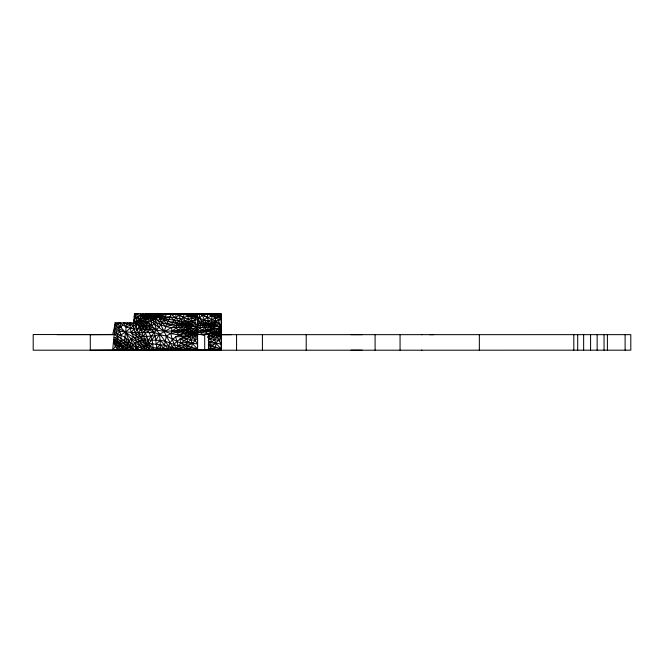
<?xml version="1.0" encoding="UTF-8"?>
<svg xmlns="http://www.w3.org/2000/svg" width="664" height="664" viewBox="0 0 664 664"><rect width="100%" height="100%" fill="white"/><g stroke="black" fill="none" stroke-linecap="round" stroke-linejoin="round"><path stroke-width="1" d="M146.263 313.781L146.263 314.678C152.878 321.484 162.016 326.655 171.519 327.543L172.051 330.996C179.479 325.509 188.335 321.119 197.415 319.616L195.98 316.869L192.834 315.143L192.834 313.823L195.98 313.856L197.424 316.869L187.97 319.351L182.293 322.355L180.815 323.8L171.519 327.543L159.451 334.365L155.052 335.893L137.216 336.897L130.833 338.366L128.135 343.529L126.948 348.293L123.288 350.061L126.193 327.186L133.92 322.87C144.619 327.053 154.579 334.274 166.365 336.001L170.855 333.469L172.051 330.996L186.999 328.929L190.012 329.46L197.407 337.951C192.626 345.429 184.102 346.674 176.707 350.094L171.503 348.998L153.102 347.654L139.647 340.922L118.043 327.925L115.063 325.194L115.071 322.837L133.92 322.87L135.879 322.164C141.93 315.682 152.313 315.541 160.389 317.633C170.764 320.496 183.53 319.658 191.415 328.074L194.535 328.547L197.407 333.942L183.754 333.444L172.051 330.996L164.24 331.319L151.774 329.46L133.738 328.912L126.193 327.186L119.844 322.853L118.101 324.198L115.063 325.194L112.672 350.053L90.287 350.194L90.287 334.54L112.689 334.473L115.063 324.389M134.991 313.773L134.991 314.744L145.731 323.152L154.455 332.506L155.052 335.893L147.441 345.18L144.412 347.28L139.208 350.069L134.643 342.989L118.101 324.198L118.101 322.845M135.937 314.421L137.838 313.773L138.959 322.331C146.503 329.942 147.109 341.346 152.156 350.077L153.102 347.654C152.463 334.689 145.092 323.285 134.294 316.429L134.427 313.773L197.615 313.806L197.565 350.111L197.424 313.831M152.156 350.077L148.935 348.525L146.287 346.185L142.063 344.334L137.398 346.616L133.896 350.069C126.641 347.305 122.126 339.52 114.208 337.802C126.965 334.307 134.319 321.177 147.856 319.218C153.965 317.168 160.505 316.587 166.373 313.806C175.172 314.487 184.318 312.429 192.834 315.143C185.497 315.666 172.69 321.044 177.695 330.373L181.139 331.236L186.601 335.295L189.721 336.648L192.203 343.155L197.399 348.774L191.838 347.421L185.513 348.583L181.828 350.094L164.564 345.247L152.504 343.869L149.607 346.185L148.935 348.525L147.059 350.077C140.635 343.263 134.8 335.129 133.09 325.75L134.51 319.484C137.357 315.998 141.93 314.786 146.263 314.678L156.156 318.239L160.713 324.671L166.365 336.001L163.792 348.55L160.207 350.086L156.845 348.027L155.7 340.258L159.451 334.365L160.124 340.267L168.233 348.89L171.204 350.094L171.503 348.998C161.808 339.138 156.239 323.584 140.868 321.583L140.17 313.79M195.98 313.856L195 322.472C180.575 327.892 160.514 325.908 149.599 314.628L149.599 313.781L147.093 314.445M171.503 348.998C175.985 337.071 189.763 336.582 197.415 328.555C186.518 318.994 170.25 314.412 156.156 318.239L148.396 322.43L138.22 324.339L136.178 326.306L123.794 322.853L121.064 327.203L114.938 328.199L117.304 333.876L117.926 339.096L114.042 339.619L117.818 341.263L128.592 350.061L130.559 348.716C135.124 336.905 150.33 340.823 160.124 340.267L160.273 344.5L163.792 348.55L165.701 350.086L168.233 348.89C169.859 334.897 185.995 332.083 197.415 330.481L196.403 332.299L196.428 333.942L197.407 335.602C184.468 334.548 169.536 336.665 158.945 327.493L153.965 317.525L153.093 313.781M156.156 318.239L156.862 313.798L153.093 314.827L146.263 314.678L149.599 313.798M158.704 314.877L158.713 313.906M169.984 314.811L169.984 313.914L168.39 314.504M137.838 313.79L134.991 314.744L134.294 316.429L134.161 319.176L135.879 322.164C135.829 329.95 140.56 336.98 144.295 343.537L146.478 343.064C152.322 332.838 163.012 325.534 166.373 313.806L170.523 313.873L170.523 316.894L166.797 323.775L164.24 331.319M173.321 314.761L173.321 313.914L171.652 314.354L173.321 313.923M161.335 313.798L159.435 319.226L165.743 326.804L171.785 324.729L172.598 322.405L175.852 317.965L175.852 313.815L178.483 313.798C183.712 319.45 192.85 319.118 197.415 325.302L191.556 331.303L182.525 329.684L180.683 325.468L180.815 323.8L175.852 317.965L170.523 313.881M176.707 350.094L172.192 339.379L170.855 333.469L190.012 329.46L191.415 328.074L186.999 328.929L180.649 319.459L178.483 315.002L178.483 313.798M191.091 323.667L185.339 323.36L183.745 317.525L183.754 313.84L195.465 319.616M195.714 330.473L196.071 327.103L195 322.472L188.186 322.206L188.045 313.815M207.782 336.698L216.597 333.046L221.129 328.68L217.435 325.426L204.537 323.932L199.565 318.097L199.573 313.947L221.328 313.939L221.295 350.194L215.983 350.235L209.226 348.716L205.549 350.218L203.665 349.538M194.237 313.997L199.573 313.947L218.722 322.604L221.137 325.435L218.257 328.68L213.733 329.585L210.712 329.062L207.973 325.46L204.371 319.591L202.205 315.134L202.205 313.931L207.467 313.972L219.186 319.749L221.137 319.749L219.701 317.002L216.555 313.947L216.547 315.267L219.701 317.002L221.137 317.002L219.701 313.981L218.722 322.604L217.435 325.426L209.218 327.136L197.839 327.726M204.686 350.111L204.695 334.54M197.449 331.61L207.475 333.577L221.129 334.075L218.257 328.68L215.136 328.207L209.06 323.484L207.467 317.658L207.467 313.972M208.513 350.111L208.521 334.54L197.615 334.531M217.435 325.426L211.907 322.339L211.766 313.947L216.547 315.267C209.218 315.79 196.411 321.168 201.408 330.498L216.597 333.046L221.129 332.423M196.428 333.942L195.266 335.602L195.224 340.433L197.407 344.068L187.812 342.109L179.82 339.072L180.732 343.271L176.035 348.376L171.204 350.077M197.515 334.067L203.4 335.005L215.277 331.436L221.129 330.606L220.124 332.423L220.141 334.075L218.979 335.727L218.937 340.557L221.12 344.201L208.313 341.188M160.207 350.086L160.273 344.5L154.704 350.077L153.102 347.654M117.926 339.096L116.54 344.882L112.672 350.053L221.286 350.235L221.328 313.931L158.148 313.906M134.053 321.168L134.161 319.168L134.053 321.185L137.639 322.895L148.935 348.525M191.647 320.919L191.838 318.014M197.324 330.008L204.396 325.592L215.36 321.052L215.559 318.139L219.701 317.002L211.766 316.255M197.415 327.103L184.252 325.335L177.695 330.373L176.242 332.207C181.513 336.889 188.227 339.711 195.224 340.433L193.315 337.503L189.721 336.648L175.611 336.731L178.151 345.961L185.513 348.583L186.957 350.102L191.838 347.421L192.203 343.155L178.151 345.961L165.286 341.296L160.124 340.267L156.272 344.209M213.733 329.585L215.136 328.207L209.218 327.136L204.861 331.361L213.733 329.585L221.129 338.084L209.226 348.716L210.671 350.227L215.551 347.554L215.924 343.288L213.434 336.781L210.322 335.428L204.861 331.361L197.266 332.971M219.435 330.606L219.792 327.236L218.722 322.604L211.907 322.339L197.789 317.741M127.363 322.853L126.193 327.186L123.794 322.853M142.063 344.334L130.833 338.366L133.896 350.069L131.347 346.749L124.525 340.499L117.818 341.263L123.288 350.061L119.537 347.72L113.644 342.317L115.378 346.434L117.984 350.053C122.043 343.72 122.234 334.191 118.043 327.925M171.519 327.543L181.322 327.46L189.522 326.265L193.714 325.302L195 322.472M146.943 336.474L145.076 340.092L135.082 332.747L116.507 330.979L114.291 334.482L124.525 340.499L127.43 345.961L128.592 350.061M156.422 322.364L151.956 325.567L139.174 326.597L135.082 332.747L154.455 332.506M215.559 318.139L208.471 320.994L204.537 323.932L200.744 323.335L197.665 320.405L202.205 315.134M175.852 317.965L178.483 315.002L183.745 317.525M158.09 320.737L159.435 319.226L170.523 316.894L177.031 323.202L193.714 325.302M136.178 326.306L131.148 332.598C135.107 338.698 138.61 345.645 144.511 350.069L144.412 347.28L134.643 342.989L135.846 347.886L139.208 350.069M186.999 328.929L185.646 330.34L189.804 333.934L192.137 335.088L193.315 337.503L181.728 347.679L176.035 348.376M215.136 328.207L210.712 329.062L209.367 330.464L206.247 329.809L197.648 330.913M193.315 337.503L195.266 335.602M208.355 344.873L215.924 343.288L221.12 348.907L208.355 344.873L218.979 335.727L221.129 335.727L220.141 334.075M218.257 328.68L215.277 331.436L209.367 330.464C211.932 333.162 215.078 335.677 218.979 335.727M191.838 347.421L188.476 345.969L185.513 348.583L189.057 349.065L197.399 348.774L192.261 350.094L189.057 349.065M114.291 334.482L117.304 333.876L120.225 331.477L114.938 328.199M208.28 340.366L220.124 332.423M197.407 332.299L196.403 332.299L189.721 336.648L180.732 343.271L166.365 336.001L173.86 349.447M140.17 315.607L150.213 318.512L151.956 325.567L140.17 315.607L143.084 313.79L143.084 314.977L145.341 317.118L158.945 327.493M189.423 350.21L191.107 349.422M197.723 326.53L204.537 323.932L204.396 325.592L206.247 329.809L210.712 329.062M201.964 349.538L200.42 350.21L197.573 349.571L194.925 350.21L193.44 349.613M185.721 349.447L183.007 350.21M146.263 313.79L143.084 314.977L152.363 317.923L156.737 330.083C150.562 326.09 143.092 324.63 136.917 320.878L134.991 314.744M215.36 321.052L219.186 319.749M165.61 316.421L156.862 315.276L153.583 316.396L149.599 314.628M159.659 314.545L161.559 313.914M197.391 325.069L207.973 325.46L218.722 322.604M171.785 324.729L177.031 323.202L159.435 319.226M197.249 324.347L200.744 323.335L197.2 322.696M178.699 314.429L180.583 313.931M214.381 349.704L215.983 350.227L221.12 348.907L212.779 349.198M208.338 347.073L212.189 346.093M126.7 323.858L130.858 322.853L129.903 324.953L131.148 332.598L146.478 343.064L152.504 343.869M172.598 322.405L166.797 323.775L163.427 320.338L169.179 319.301M190.012 329.46L194.535 328.547M209.226 348.716L215.551 347.554M196.403 332.299L192.884 332.921L181.139 331.236L185.497 327.003L191.415 328.074M208.496 342.74L211.534 342.234L210.588 338.698L207.849 337.519M179.82 339.072L186.866 338.565L187.812 342.109L180.732 343.271L188.476 345.969M208.571 338.839L210.588 338.698L218.937 340.557L215.858 335.22L208.347 335.303M207.865 337.071L213.434 336.781L217.037 337.636M215.983 350.227L630.8 350.177L630.8 334.648L221.295 334.664M112.689 334.482L90.287 334.54L112.938 334.515M185.779 313.79L175.595 313.798M157.443 313.773L147.267 313.781L148.097 313.773M209.401 313.931L199.316 313.923M171.08 313.906L181.164 313.906M113.727 334.54L33.2 334.54L33.2 350.194L164.78 350.194M56.921 334.664L113.494 334.664M204.603 334.54L208.521 334.54M221.037 334.664L231.412 334.664M429.542 334.656L433.741 334.656M197.764 350.102L158.746 350.194M179.637 350.202L180.575 350.21M192.452 350.194L210.986 350.194M212.804 350.194L217.427 350.194M221.137 327.236L207.973 325.46L201.408 330.498L199.964 332.34L203.4 335.005M351.015 334.648L362.046 334.664M351.024 350.177L362.054 350.194M168.233 350.202L170.781 350.202M178.425 350.21L183.945 350.21M421.424 334.656L421.955 334.656M421.424 350.185L421.955 350.185M190.087 313.923L194.237 314.014M123.379 348.185L126.948 348.293L124.118 343.271L120.632 343.354L123.379 348.185L114.042 339.619M214.812 323.8L209.06 323.484L197.665 320.405M188.045 316.13L195.98 316.869L192.834 313.823M153.093 314.827L156.862 315.276M115.063 325.194L121.064 327.203L119.844 322.853M117.304 333.876L125.006 337.129L135.846 347.886M137.398 346.616L142.021 348.251M155.949 349.513L157.617 350.194M115.071 322.845L118.101 324.198M175.852 313.806L178.483 315.002M140.56 324.19L151.774 329.46M174.267 349.422L175.877 350.21M156.862 313.798L161.028 315.873M149.508 332.772L139.174 326.597M202.205 313.931L207.467 317.658M197.283 316.346L199.565 318.097M144.295 343.537L146.287 346.185L147.059 350.077M125.006 337.129L130.559 348.716M119.537 347.72L117.354 343.163L113.851 341.03L116.54 344.882L117.984 350.053M125.687 332.249L131.347 346.749M136.917 320.878L137.639 322.895M155.052 335.893L155.7 340.258M134.294 316.413L134.51 319.5M181.728 347.679L181.828 350.094M625.114 334.648L625.114 350.177M607.394 334.648L607.394 350.177M604.049 334.648L604.049 350.177M597.144 334.648L597.144 350.177M590.578 334.648L590.578 350.177M583.639 334.648L583.639 350.177M577.688 334.648L577.688 350.177M573.812 334.648L573.812 350.177M479.342 334.648L479.35 350.177M400.06 334.648L400.06 350.177M375.094 334.648L375.094 350.194M306.212 334.664L306.212 350.194M262.413 334.664L262.413 350.194M236.567 334.664L236.567 350.194M145.499 332.88L143.524 336.515L138.544 332.83L140.436 329.493L145.499 332.88M136.394 350.177L114.009 350.194L136.394 350.185M147.856 319.218L142.785 317.799L143.075 320.787L148.396 322.43L147.856 319.218"/></g></svg>
